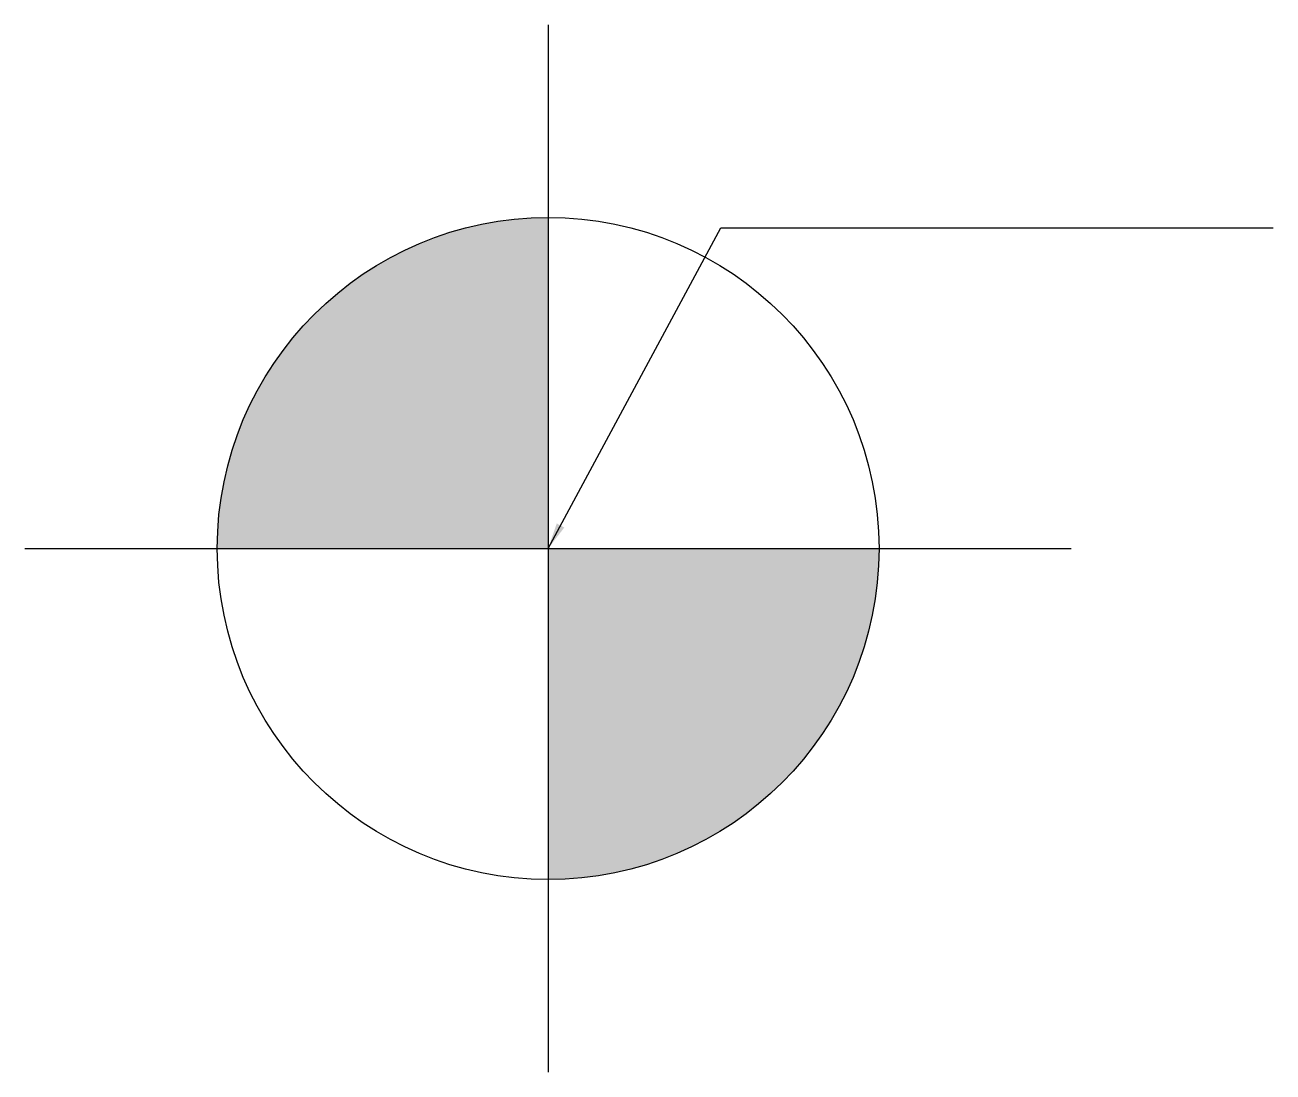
# Model space of a CAD drawing. Header units: metres. Extents: x -50 to 69, y -50 to 50.
import ezdxf

# ---------------------------------------------------------------- set-up
doc = ezdxf.new("R2010")
doc.units = ezdxf.units.M
doc.styles.get("Standard").update_dxf_attribs({"font": 'arial.ttf'})
doc.dimstyles.new('ISO-25', dxfattribs={"dimtxt": 2.5, "dimasz": 2.5, "dimexe": 1.25, "dimexo": 0.625, "dimtad": 1, "dimtxsty": 'Standard', "dimcen": 2.5, "dimadec": 0, "dimazin": 0, "dimtfac": 1, "dimtmove": 0, "dimatfit": 3, "dimfxl": 1, "dimarcsym": 0})

# ---------------------------------------------------------------- blocks, each defined once
blk = doc.blocks.new('point_reference')
h = blk.add_hatch(color=256)
h.set_gradient(color1=(255, 0, 0), color2=(255, 0, 0), one_color=1)
h.paths.add_polyline_path([(0, 0), (0, 31.62, 0.414214), (-31.62, 0)])
h.paths.add_polyline_path([(0, -31.62, 0.414214), (31.62, 0), (0, 0)])
for p, q in [((0, 50), (0, -50)), ((-50, 0), (50, 0))]:
    blk.add_line(p, q)
blk.add_circle((0, 0), 31.62)
blk = doc.blocks.new('ma_ref')
h = blk.add_hatch(color=256)
h.set_gradient(color1=(255, 0, 0), color2=(255, 0, 0), one_color=1)
h.paths.add_polyline_path([(16.11, 30.3), (16.11, 34.97), (57.27, 34.97), (57.27, 30.3)], flags=9)
at = {"flags": 2}
blk.add_attdef('COORD', (16.93, 31.62), '', height=2.5, dxfattribs=at)
blk.add_leader([(0, 0), (16.5, 30.63), (69.28, 30.63)], dimstyle='ISO-25')
blk = doc.blocks.new('XY_target')
for name in ['point_reference', 'ma_ref']:
    blk.add_blockref(name, (0, 0))

msp = doc.modelspace()

# ---------------------------------------------------------------- block references
msp.add_blockref('XY_target', (0, 0))

doc.saveas('drawing.dxf')
